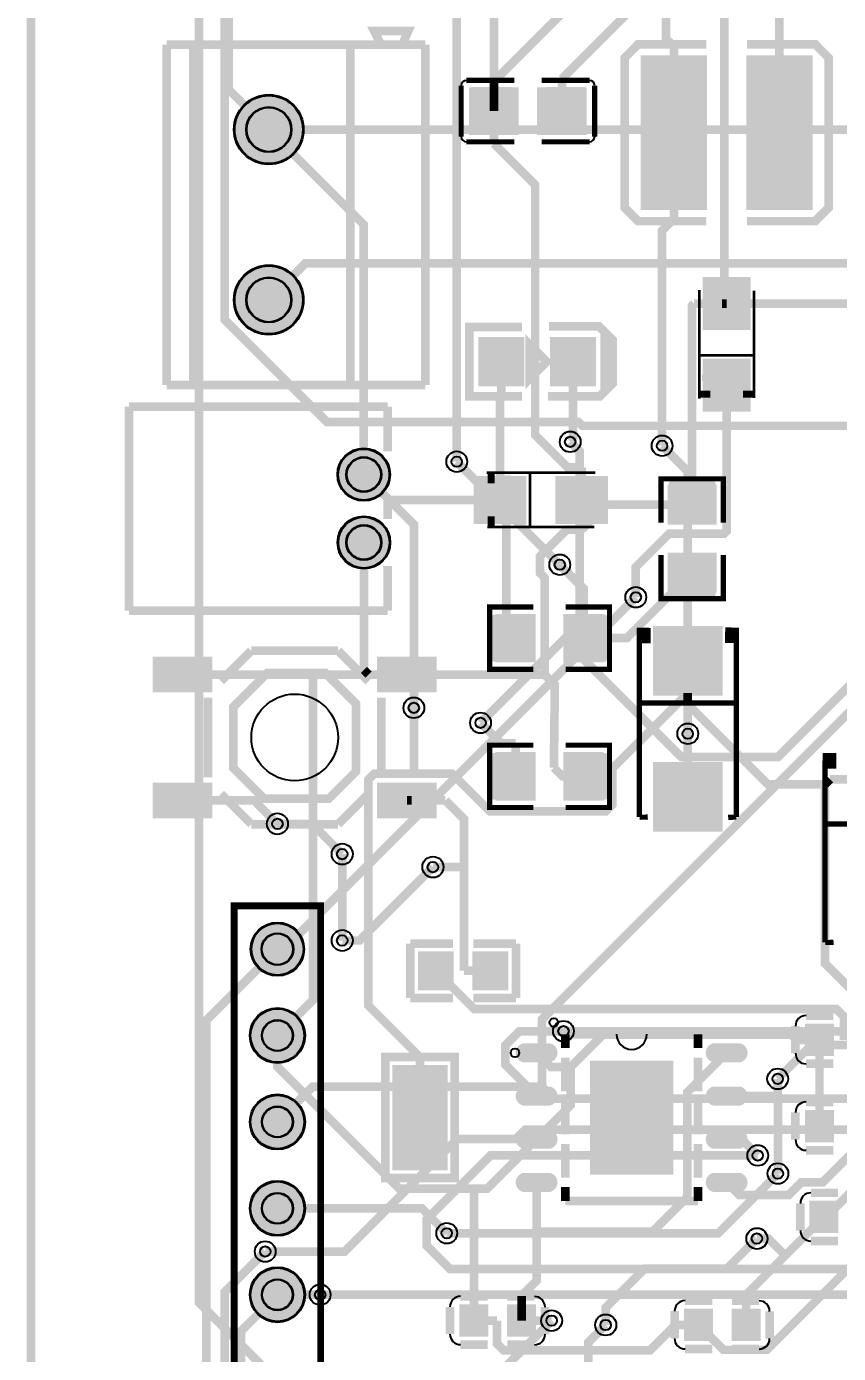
# Model space of a CAD drawing. Header units: millimetres. Extents: x -90 to -2, y -24 to 97.
# Drawn here: x -89.8 to -65.93, y 15.16 to 54.18 of the extents above; entities that cross this region are included whole.
import ezdxf

# ---------------------------------------------------------------- set-up
doc = ezdxf.new("R2010")
doc.units = ezdxf.units.MM
for name, color, linetype, true_color in [('BoardOutLine', 7, 'Continuous', 0xff00ff), ('BottomLayer', 7, 'Continuous', 0x0000ff), ('BottomSolderMaskLayer', 7, 'Continuous', 0xaa00ff), ('Document', 7, 'Continuous', 0xffffff), ('Hole', 7, 'Continuous', 0x222222), ('Multi-Layer', 7, 'Continuous', 0xc0c0c0), ('TopLayer', 7, 'Continuous', 0xff0000), ('TopPasteMaskLayer', 7, 'Continuous', 0x808080), ('TopSilkLayer', 7, 'Continuous', 0xffcc00), ('TopSolderMaskLayer', 7, 'Continuous', 0x800080)]:
    doc.layers.add(name, color=color, linetype=linetype, true_color=true_color)

msp = doc.modelspace()

# ---------------------------------------------------------------- hatches: boundary and pattern name
at = {"layer": 'BottomSolderMaskLayer'}
for points in [[(-83.703, 51.146, 1), (-81.652, 51.146, 1)], [(-83.703, 46.137, 1), (-81.652, 46.137, 1)], [(-80.659, 41.004, 1), (-79.109, 41.004, 1)], [(-80.658, 39.006, 1), (-79.107, 39.006, 1)], [(-83.211, 27.051, 1), (-81.636, 27.051, 1)], [(-83.236, 24.511, 1), (-81.61, 24.511, 1)], [(-83.236, 21.971, 1), (-81.61, 21.971, 1)], [(-83.236, 19.431, 1), (-81.61, 19.431, 1)], [(-83.236, 16.891, 1), (-81.61, 16.891, 1)]]:
    msp.add_hatch(color=256, dxfattribs=at).paths.add_polyline_path(points)
at = {"layer": 'Document'}
for points in [[(-69.346, 46.332), (-69.136, 46.332), (-69.136, 45.492), (-69.346, 45.492)], [(-69.346, 44.221), (-69.136, 44.221), (-69.136, 43.381), (-69.346, 43.381)], [(-69.939, 43.75), (-69.939, 43.954), (-68.542, 43.954), (-68.542, 43.75)], [(-70.028, 43.268), (-70.028, 43.471), (-69.698, 43.471), (-69.698, 43.268)], [(-68.402, 43.468), (-68.402, 43.265), (-68.733, 43.265), (-68.733, 43.468)], [(-76.24, 41.072), (-76.036, 41.072), (-76.036, 40.742), (-76.24, 40.742)], [(-75.757, 40.983), (-75.554, 40.983), (-75.554, 39.586), (-75.757, 39.586)], [(-75.286, 40.389), (-75.286, 40.179), (-76.126, 40.179), (-76.126, 40.389)], [(-73.176, 40.389), (-73.176, 40.179), (-74.016, 40.179), (-74.016, 40.389)], [(-76.04, 39.446), (-76.243, 39.446), (-76.243, 39.776), (-76.04, 39.776)], [(-70.459, 35.846), (-70.257, 35.846), (-70.257, 35.036), (-70.459, 35.036)], [(-70.459, 31.211), (-70.257, 31.211), (-70.257, 32.021), (-70.459, 32.021)], [(-71.033, 31.514), (-69.683, 31.514), (-69.683, 31.717), (-71.033, 31.717)]]:
    msp.add_hatch(color=256, dxfattribs=at).paths.add_polyline_path(points)
at = {"layer": 'Multi-Layer'}
for points in [[(-83.677, 51.146, 1), (-81.677, 51.146, 1)], [(-83.677, 46.137, 1), (-81.677, 46.137, 1)], [(-80.634, 41.004, 1), (-79.134, 41.004, 1)], [(-80.632, 39.006, 1), (-79.132, 39.006, 1)], [(-83.185, 27.051, 1), (-81.661, 27.051, 1)], [(-83.211, 24.511, 1), (-81.636, 24.511, 1)], [(-83.211, 21.971, 1), (-81.636, 21.971, 1)], [(-83.211, 19.431, 1), (-81.636, 19.431, 1)], [(-83.211, 16.891, 1), (-81.636, 16.891, 1)]]:
    msp.add_hatch(color=256, dxfattribs=at).paths.add_polyline_path(points)
at = {"layer": 'TopLayer'}
for points in [[(-69.815, 48.804), (-71.715, 48.804), (-71.715, 53.304), (-69.815, 53.304)], [(-66.715, 48.804), (-68.615, 48.804), (-68.615, 53.304), (-66.715, 53.304)], [(-75.352, 51.014), (-75.352, 52.364), (-76.762, 52.364), (-76.762, 51.014)], [(-74.762, 51.014), (-74.762, 52.364), (-73.352, 52.364), (-73.352, 51.014)], [(-69.895, 45.281), (-69.895, 46.781), (-68.536, 46.781), (-68.536, 45.281)], [(-76.487, 45.022), (-75.187, 45.022), (-75.187, 43.622), (-76.487, 43.622)], [(-74.387, 45.022), (-73.086, 45.022), (-73.086, 43.622), (-74.387, 43.622)], [(-69.895, 42.881), (-69.895, 44.381), (-68.536, 44.381), (-68.536, 42.881)], [(-76.626, 40.939), (-75.126, 40.939), (-75.126, 39.58), (-76.626, 39.58)], [(-74.226, 40.939), (-72.726, 40.939), (-72.726, 39.58), (-74.226, 39.58)], [(-70.92, 39.55), (-69.543, 39.55), (-69.543, 40.682), (-70.92, 40.682)], [(-70.92, 38.682), (-69.543, 38.682), (-69.543, 37.55), (-70.92, 37.55)], [(-74.856, 35.507), (-74.856, 36.884), (-75.988, 36.884), (-75.988, 35.507)], [(-73.988, 35.507), (-73.988, 36.884), (-72.856, 36.884), (-72.856, 35.507)], [(-71.358, 34.528), (-71.358, 36.528), (-69.358, 36.528), (-69.358, 34.528)], [(-84.365, 34.624), (-86.065, 34.624), (-86.065, 35.624), (-84.365, 35.624)], [(-77.765, 34.624), (-79.465, 34.624), (-79.465, 35.624), (-77.765, 35.624)], [(-74.856, 32.82), (-74.856, 31.443), (-75.988, 31.443), (-75.988, 32.82)], [(-73.988, 32.82), (-73.988, 31.443), (-72.856, 31.443), (-72.856, 32.82)], [(-71.358, 30.528), (-71.358, 32.528), (-69.358, 32.528), (-69.358, 30.528)], [(-84.365, 30.924), (-86.065, 30.924), (-86.065, 31.924), (-84.365, 31.924)], [(-77.765, 30.925), (-79.465, 30.925), (-79.465, 31.925), (-77.765, 31.925)], [(-77.262, 25.866), (-78.262, 25.866), (-78.262, 26.966), (-77.262, 26.966)], [(-75.662, 25.866), (-76.662, 25.866), (-76.662, 26.966), (-75.662, 26.966)], [(-66.886, 24.834), (-66.086, 24.834), (-66.086, 23.934), (-66.886, 23.934)], [(-75.184, 23.749, -0.785398), (-75.184, 24.257), (-74.422, 24.257, -0.785398), (-74.422, 23.749)], [(-69.596, 23.749, -0.785398), (-69.596, 24.257), (-68.834, 24.257, -0.785398), (-68.834, 23.749)], [(-79.032, 20.598), (-79.032, 23.598), (-77.432, 23.598), (-77.432, 20.598)], [(-73.209, 23.748), (-70.809, 23.748), (-70.809, 20.448), (-73.209, 20.448)], [(-75.184, 22.479, -0.785398), (-75.184, 22.987), (-74.422, 22.987, -0.785398), (-74.422, 22.479)], [(-69.596, 22.479, -0.785398), (-69.596, 22.987), (-68.834, 22.987, -0.785398), (-68.834, 22.479)], [(-66.886, 22.294), (-66.086, 22.294), (-66.086, 21.394), (-66.886, 21.394)], [(-75.184, 21.209, -0.785398), (-75.184, 21.717), (-74.422, 21.717, -0.785398), (-74.422, 21.209)], [(-69.596, 21.209, -0.785398), (-69.596, 21.717), (-68.834, 21.717, -0.785398), (-68.834, 21.209)], [(-75.184, 19.939, -0.785398), (-75.184, 20.447), (-74.422, 20.447, -0.785398), (-74.422, 19.939)], [(-69.596, 19.939, -0.785398), (-69.596, 20.447), (-68.834, 20.447, -0.785398), (-68.834, 19.939)], [(-65.959, 18.727), (-66.759, 18.727), (-66.759, 19.627), (-65.959, 19.627)], [(-77.046, 16.579), (-76.246, 16.579), (-76.246, 15.679), (-77.046, 15.679)], [(-75.646, 16.579), (-74.846, 16.579), (-74.846, 15.679), (-75.646, 15.679)], [(-70.442, 16.452), (-69.642, 16.452), (-69.642, 15.552), (-70.442, 15.552)], [(-69.042, 16.452), (-68.242, 16.452), (-68.242, 15.552), (-69.042, 15.552)]]:
    msp.add_hatch(color=256, dxfattribs=at).paths.add_polyline_path(points)
at = {"layer": 'TopPasteMaskLayer'}
for points in [[(-69.815, 48.804), (-71.715, 48.804), (-71.715, 53.304), (-69.815, 53.304)], [(-66.715, 48.804), (-68.615, 48.804), (-68.615, 53.304), (-66.715, 53.304)], [(-76.732, 51.069), (-76.732, 52.349), (-76.682, 52.399), (-75.532, 52.399), (-75.482, 52.349), (-75.477, 51.939), (-75.927, 51.939), (-75.927, 51.489), (-75.487, 51.489), (-75.482, 51.069), (-75.532, 51.019), (-76.682, 51.019)], [(-74.582, 51.069), (-74.582, 51.489), (-74.137, 51.489), (-74.137, 51.939), (-74.577, 51.939), (-74.582, 52.349), (-74.532, 52.399), (-73.382, 52.399), (-73.332, 52.349), (-73.332, 51.069), (-73.382, 51.019), (-74.532, 51.019)], [(-69.895, 45.281), (-69.895, 46.781), (-68.536, 46.781), (-68.536, 45.281)], [(-76.487, 45.022), (-75.187, 45.022), (-75.187, 43.622), (-76.487, 43.622)], [(-74.387, 45.022), (-73.086, 45.022), (-73.086, 43.622), (-74.387, 43.622)], [(-69.895, 42.881), (-69.895, 44.381), (-68.536, 44.381), (-68.536, 42.881)], [(-76.626, 40.939), (-75.126, 40.939), (-75.126, 39.58), (-76.626, 39.58)], [(-74.226, 40.939), (-72.726, 40.939), (-72.726, 39.58), (-74.226, 39.58)], [(-70.871, 40.816), (-69.591, 40.816), (-69.541, 40.766), (-69.541, 39.616), (-69.591, 39.566), (-70.001, 39.561), (-70.001, 40.011), (-70.451, 40.011), (-70.451, 39.571), (-70.871, 39.566), (-70.921, 39.616), (-70.921, 40.766)], [(-70.871, 38.666), (-70.451, 38.666), (-70.451, 38.221), (-70.001, 38.221), (-70.001, 38.661), (-69.591, 38.666), (-69.541, 38.616), (-69.541, 37.466), (-69.591, 37.416), (-70.871, 37.416), (-70.921, 37.466), (-70.921, 38.616)], [(-76.122, 35.555), (-76.122, 36.835), (-76.072, 36.885), (-74.922, 36.885), (-74.872, 36.835), (-74.867, 36.425), (-75.317, 36.425), (-75.317, 35.975), (-74.877, 35.975), (-74.872, 35.555), (-74.922, 35.505), (-76.072, 35.505)], [(-73.972, 35.555), (-73.972, 35.975), (-73.527, 35.975), (-73.527, 36.425), (-73.967, 36.425), (-73.972, 36.835), (-73.922, 36.885), (-72.772, 36.885), (-72.722, 36.835), (-72.722, 35.555), (-72.772, 35.505), (-73.922, 35.505)], [(-71.358, 34.528), (-71.358, 36.528), (-69.358, 36.528), (-69.358, 34.528)], [(-84.365, 34.624), (-86.065, 34.624), (-86.065, 35.624), (-84.365, 35.624)], [(-77.765, 34.624), (-79.465, 34.624), (-79.465, 35.624), (-77.765, 35.624)], [(-74.872, 32.771), (-74.872, 32.351), (-75.317, 32.351), (-75.317, 31.901), (-74.877, 31.901), (-74.872, 31.491), (-74.922, 31.441), (-76.072, 31.441), (-76.122, 31.491), (-76.122, 32.771), (-76.072, 32.821), (-74.922, 32.821)], [(-72.722, 32.771), (-72.722, 31.491), (-72.772, 31.441), (-73.922, 31.441), (-73.972, 31.491), (-73.977, 31.901), (-73.527, 31.901), (-73.527, 32.351), (-73.967, 32.351), (-73.972, 32.771), (-73.922, 32.821), (-72.772, 32.821)], [(-71.358, 30.528), (-71.358, 32.528), (-69.358, 32.528), (-69.358, 30.528)], [(-84.365, 30.924), (-86.065, 30.924), (-86.065, 31.924), (-84.365, 31.924)], [(-77.765, 30.925), (-79.465, 30.925), (-79.465, 31.925), (-77.765, 31.925)], [(-77.262, 25.866), (-78.262, 25.866), (-78.262, 26.966), (-77.262, 26.966)], [(-75.662, 25.866), (-76.662, 25.866), (-76.662, 26.966), (-75.662, 26.966)], [(-66.886, 24.834), (-66.086, 24.834), (-66.086, 23.934), (-66.886, 23.934)], [(-75.184, 23.749, -0.785398), (-75.184, 24.257), (-74.422, 24.257, -0.785398), (-74.422, 23.749)], [(-69.596, 23.749, -0.785398), (-69.596, 24.257), (-68.834, 24.257, -0.785398), (-68.834, 23.749)], [(-79.032, 20.598), (-79.032, 23.598), (-77.432, 23.598), (-77.432, 20.598)], [(-73.209, 23.748), (-70.809, 23.748), (-70.809, 20.448), (-73.209, 20.448)], [(-75.184, 22.479, -0.785398), (-75.184, 22.987), (-74.422, 22.987, -0.785398), (-74.422, 22.479)], [(-69.596, 22.479, -0.785398), (-69.596, 22.987), (-68.834, 22.987, -0.785398), (-68.834, 22.479)], [(-66.886, 22.294), (-66.086, 22.294), (-66.086, 21.394), (-66.886, 21.394)], [(-75.184, 21.209, -0.785398), (-75.184, 21.717), (-74.422, 21.717, -0.785398), (-74.422, 21.209)], [(-69.596, 21.209, -0.785398), (-69.596, 21.717), (-68.834, 21.717, -0.785398), (-68.834, 21.209)], [(-75.184, 19.939, -0.785398), (-75.184, 20.447), (-74.422, 20.447, -0.785398), (-74.422, 19.939)], [(-69.596, 19.939, -0.785398), (-69.596, 20.447), (-68.834, 20.447, -0.785398), (-68.834, 19.939)], [(-65.959, 18.727), (-66.759, 18.727), (-66.759, 19.627), (-65.959, 19.627)], [(-77.046, 16.579), (-76.246, 16.579), (-76.246, 15.679), (-77.046, 15.679)], [(-75.646, 16.579), (-74.846, 16.579), (-74.846, 15.679), (-75.646, 15.679)], [(-70.442, 16.452), (-69.642, 16.452), (-69.642, 15.552), (-70.442, 15.552)], [(-69.042, 16.452), (-68.242, 16.452), (-68.242, 15.552), (-69.042, 15.552)]]:
    msp.add_hatch(color=256, dxfattribs=at).paths.add_polyline_path(points)
at = {"layer": 'TopSilkLayer'}
for points in [[(-71.454, 36.04), (-71.861, 36.041), (-71.856, 36.501), (-71.454, 36.497)], [(-68.856, 36.048), (-69.262, 36.049), (-69.258, 36.509), (-68.856, 36.505)], [(-65.993, 32.357), (-66.4, 32.358), (-66.395, 32.818), (-65.993, 32.814)]]:
    msp.add_hatch(color=256, dxfattribs=at).paths.add_polyline_path(points)
at = {"layer": 'TopSolderMaskLayer'}
for points in [[(-69.79, 48.779), (-71.741, 48.779), (-71.741, 53.33), (-69.79, 53.33)], [(-66.69, 48.779), (-68.641, 48.779), (-68.641, 53.33), (-66.69, 53.33)], [(-75.327, 50.989), (-75.327, 52.39), (-76.788, 52.39), (-76.788, 50.989)], [(-74.788, 50.989), (-74.788, 52.39), (-73.327, 52.39), (-73.327, 50.989)], [(-83.703, 51.146, 1), (-81.652, 51.146, 1)], [(-83.703, 46.137, 1), (-81.652, 46.137, 1)], [(-69.918, 45.253), (-69.918, 46.809), (-68.513, 46.809), (-68.513, 45.253)], [(-76.513, 45.047), (-75.161, 45.047), (-75.161, 43.597), (-76.513, 43.597)], [(-74.412, 45.047), (-73.061, 45.047), (-73.061, 43.597), (-74.412, 43.597)], [(-69.918, 42.853), (-69.918, 44.409), (-68.513, 44.409), (-68.513, 42.853)], [(-80.659, 41.004, 1), (-79.109, 41.004, 1)], [(-76.652, 40.964), (-75.101, 40.964), (-75.101, 39.554), (-76.652, 39.554)], [(-74.252, 40.964), (-72.701, 40.964), (-72.701, 39.554), (-74.252, 39.554)], [(-70.951, 39.529), (-69.512, 39.529), (-69.512, 40.703), (-70.951, 40.703)], [(-80.658, 39.006, 1), (-79.107, 39.006, 1)], [(-70.951, 38.703), (-69.512, 38.703), (-69.512, 37.529), (-70.951, 37.529)], [(-74.831, 35.481), (-74.831, 36.909), (-76.014, 36.909), (-76.014, 35.481)], [(-74.014, 35.481), (-74.014, 36.909), (-72.83, 36.909), (-72.83, 35.481)], [(-71.384, 34.503), (-71.384, 36.554), (-69.333, 36.554), (-69.333, 34.503)], [(-84.34, 34.599), (-86.091, 34.599), (-86.091, 35.65), (-84.34, 35.65)], [(-77.74, 34.599), (-79.491, 34.599), (-79.491, 35.65), (-77.74, 35.65)], [(-74.831, 32.845), (-74.831, 31.417), (-76.014, 31.417), (-76.014, 32.845)], [(-74.014, 32.845), (-74.014, 31.417), (-72.83, 31.417), (-72.83, 32.845)], [(-71.384, 30.502), (-71.384, 32.553), (-69.333, 32.553), (-69.333, 30.502)], [(-84.34, 30.898), (-86.091, 30.898), (-86.091, 31.949), (-84.34, 31.949)], [(-77.74, 30.9), (-79.491, 30.9), (-79.491, 31.95), (-77.74, 31.95)], [(-83.211, 27.051, 1), (-81.636, 27.051, 1)], [(-77.237, 25.841), (-78.288, 25.841), (-78.288, 26.991), (-77.237, 26.991)], [(-75.637, 25.841), (-76.688, 25.841), (-76.688, 26.991), (-75.637, 26.991)], [(-83.236, 24.511, 1), (-81.61, 24.511, 1)], [(-66.912, 24.859), (-66.061, 24.859), (-66.061, 23.909), (-66.912, 23.909)], [(-75.199, 23.724, -0.785398), (-75.199, 24.282), (-74.407, 24.282, -0.785398), (-74.407, 23.724)], [(-69.611, 23.724, -0.785398), (-69.611, 24.282), (-68.819, 24.282, -0.785398), (-68.819, 23.724)], [(-79.046, 20.55), (-79.046, 23.646), (-77.419, 23.646), (-77.419, 20.55)], [(-73.234, 23.773), (-70.784, 23.773), (-70.784, 20.423), (-73.234, 20.423)], [(-83.236, 21.971, 1), (-81.61, 21.971, 1)], [(-75.199, 22.454, -0.785398), (-75.199, 23.012), (-74.407, 23.012, -0.785398), (-74.407, 22.454)], [(-69.611, 22.454, -0.785398), (-69.611, 23.012), (-68.819, 23.012, -0.785398), (-68.819, 22.454)], [(-66.912, 22.319), (-66.061, 22.319), (-66.061, 21.369), (-66.912, 21.369)], [(-75.199, 21.184, -0.785398), (-75.199, 21.742), (-74.407, 21.742, -0.785398), (-74.407, 21.184)], [(-69.611, 21.184, -0.785398), (-69.611, 21.742), (-68.819, 21.742, -0.785398), (-68.819, 21.184)], [(-75.199, 19.914, -0.785398), (-75.199, 20.472), (-74.407, 20.472, -0.785398), (-74.407, 19.914)], [(-69.611, 19.914, -0.785398), (-69.611, 20.472), (-68.819, 20.472, -0.785398), (-68.819, 19.914)], [(-83.236, 19.431, 1), (-81.61, 19.431, 1)], [(-65.934, 18.702), (-66.785, 18.702), (-66.785, 19.652), (-65.934, 19.652)], [(-83.236, 16.891, 1), (-81.61, 16.891, 1)], [(-77.072, 16.604), (-76.221, 16.604), (-76.221, 15.654), (-77.072, 15.654)], [(-75.672, 16.604), (-74.821, 16.604), (-74.821, 15.654), (-75.672, 15.654)], [(-70.468, 16.477), (-69.617, 16.477), (-69.617, 15.527), (-70.468, 15.527)], [(-69.068, 16.477), (-68.217, 16.477), (-68.217, 15.527), (-69.068, 15.527)]]:
    msp.add_hatch(color=256, dxfattribs=at).paths.add_polyline_path(points)

# ---------------------------------------------------------------- linework, layer by layer
at = {"layer": 'BoardOutLine', "const_width": 0.254}
msp.add_lwpolyline([(-89.662, -17.145), (-89.672, 63.101)], dxfattribs=at)
at = {"layer": 'BottomLayer', "const_width": 0.254}
for points in [[(-48.768, 86.043), (-49.038, 86.043), (-64.441, 70.64), (-64.441, 70.035), (-75.451, 59.025), (-82.338, 59.025), (-84.727, 56.636), (-84.727, 16.655), (-82.423, 14.351)], [(-55.127, 38.457), (-59.106, 42.436), (-73.457, 42.436), (-73.573, 42.552), (-80.966, 42.552), (-83.976, 45.561), (-83.976, 55.379), (-82.55, 56.805)], [(-82.677, 51.146), (-61.052, 51.146), (-58.801, 48.895)], [(-56.261, 48.895), (-57.94, 47.217), (-81.597, 47.217), (-82.677, 46.137)], [(-76.451, 33.704), (-73.535, 36.62), (-73.535, 41.685), (-73.816, 41.966)], [(-71.114, 41.85), (-70.358, 41.095), (-70.358, 33.384)], [(-74.121, 38.352), (-77.151, 41.382)], [(-79.884, 41.004), (-78.412, 39.532), (-78.412, 34.146)], [(-71.886, 37.396), (-73.567, 35.716)], [(-73.567, 35.716), (-82.231, 27.051), (-82.423, 27.051)], [(-24.003, 19.304), (-32.02, 19.304), (-32.293, 19.577), (-34.076, 19.577), (-34.169, 19.671), (-35.826, 19.671), (-40.942, 24.786), (-41.153, 24.786), (-41.229, 24.862), (-41.324, 24.862), (-42.873, 26.41), (-50.113, 26.41), (-59.341, 35.639), (-64.765, 35.639), (-67.702, 32.702), (-70.553, 32.702), (-73.567, 35.716)], [(-74.642, 23.009), (-74.642, 24.99), (-64.678, 34.954), (-64.481, 34.954)], [(-82.423, 30.734), (-81.407, 30.734), (-80.518, 29.845)], [(-80.518, 27.305), (-80.01, 27.305), (-77.851, 29.464)], [(-34.807, 17.288), (-42.158, 24.639), (-74.013, 24.639)], [(-54.328, 19.051), (-50.989, 22.39), (-50.989, 23.448), (-51.772, 24.231), (-66.722, 24.231), (-67.715, 23.238)], [(-82.423, 21.971), (-81.385, 23.009), (-74.642, 23.009)], [(-74.642, 23.009), (-74.285, 22.652), (-52.408, 22.652), (-52.051, 23.009)], [(-62.386, 21.748), (-75.128, 21.748), (-75.405, 21.472), (-77.137, 21.472), (-80.447, 18.161), (-82.782, 18.161)], [(-68.301, 20.985), (-76.159, 20.985), (-78.036, 19.107), (-78.036, 18.335), (-77.349, 17.647), (-63.434, 17.647)], [(-77.445, 18.698), (-69.463, 18.698), (-67.707, 20.454)], [(-63.45, 15.89), (-64.451, 16.891), (-81.167, 16.891)], [(-62.29, -2.235), (-59.315, 0.739), (-59.315, 6.049), (-59.751, 6.485), (-80.236, 6.485), (-81.753, 8.001), (-82.852, 8.001), (-83.523, 8.672), (-83.523, 9.735), (-82.717, 10.541), (-79.948, 10.541), (-74.36, 16.129)], [(-72.771, 16.002), (-73.279, 15.494), (-73.279, 9.652)]]:
    msp.add_lwpolyline(points, dxfattribs=at)
at = {"layer": 'BottomSolderMaskLayer'}
for centre, radius in [((-82.677, 51.146), 1.025), ((-82.677, 51.146), 0.667), ((-82.677, 46.137), 1.025), ((-82.677, 46.137), 0.667), ((-79.884, 41.004), 0.775), ((-79.884, 41.004), 0.517), ((-79.882, 39.006), 0.775), ((-79.882, 39.006), 0.517), ((-82.423, 27.051), 0.787), ((-82.423, 27.051), 0.472), ((-82.423, 24.511), 0.813), ((-82.423, 24.511), 0.459), ((-82.423, 21.971), 0.813), ((-82.423, 21.971), 0.459), ((-82.423, 19.431), 0.813), ((-82.423, 19.431), 0.459), ((-82.423, 16.891), 0.813), ((-82.423, 16.891), 0.459)]:
    msp.add_circle(centre, radius, dxfattribs=at)
at = {"layer": 'Document'}
msp.add_circle((-75.438, 24.003), 0.127, dxfattribs=at)
at = {"layer": 'Hole'}
for centre, radius in [((-73.816, 41.966), 0.153), ((-71.114, 41.85), 0.153), ((-77.151, 41.382), 0.153), ((-74.121, 38.352), 0.153), ((-71.886, 37.396), 0.153), ((-78.412, 34.146), 0.153), ((-76.451, 33.704), 0.153), ((-70.358, 33.384), 0.153), ((-82.423, 30.734), 0.155), ((-80.518, 29.845), 0.155), ((-77.851, 29.464), 0.155), ((-80.518, 27.305), 0.155), ((-74.013, 24.639), 0.153), ((-67.715, 23.238), 0.153), ((-68.301, 20.985), 0.153), ((-67.707, 20.454), 0.153), ((-77.445, 18.698), 0.153), ((-68.326, 18.542), 0.155), ((-82.782, 18.161), 0.153), ((-81.167, 16.891), 0.153), ((-74.36, 16.129), 0.153), ((-72.771, 16.002), 0.155)]:
    msp.add_circle(centre, radius, dxfattribs=at)
at = {"layer": 'Multi-Layer'}
for centre, radius in [((-82.677, 51.146), 1), ((-82.677, 51.146), 0.65), ((-82.677, 46.137), 1), ((-82.677, 46.137), 0.65), ((-73.816, 41.966), 0.305), ((-71.114, 41.85), 0.305), ((-79.884, 41.004), 0.75), ((-79.884, 41.004), 0.5), ((-77.151, 41.382), 0.305), ((-79.882, 39.006), 0.75), ((-79.882, 39.006), 0.5), ((-74.121, 38.352), 0.305), ((-71.886, 37.396), 0.305), ((-78.412, 34.146), 0.305), ((-76.451, 33.704), 0.305), ((-70.358, 33.384), 0.305), ((-82.423, 30.734), 0.31), ((-80.518, 29.845), 0.31), ((-77.851, 29.464), 0.31), ((-82.423, 27.051), 0.762), ((-82.423, 27.051), 0.457), ((-80.518, 27.305), 0.31), ((-82.423, 24.511), 0.787), ((-82.423, 24.511), 0.445), ((-74.013, 24.639), 0.305), ((-67.715, 23.238), 0.305), ((-82.423, 21.971), 0.787), ((-82.423, 21.971), 0.445), ((-68.301, 20.985), 0.305), ((-67.707, 20.454), 0.305), ((-82.423, 19.431), 0.787), ((-82.423, 19.431), 0.445), ((-77.445, 18.698), 0.305), ((-68.326, 18.542), 0.31), ((-82.782, 18.161), 0.305), ((-82.423, 16.891), 0.787), ((-82.423, 16.891), 0.445), ((-81.167, 16.891), 0.305), ((-74.36, 16.129), 0.305), ((-72.771, 16.002), 0.31)]:
    msp.add_circle(centre, radius, dxfattribs=at)
at = {"layer": 'TopLayer', "const_width": 0.254}
for points in [[(-83.566, 66.548), (-83.859, 66.255), (-83.859, 52.328), (-82.677, 51.146)], [(-76.057, 52.643), (-76.057, 61.579), (-81.026, 66.548)], [(-67.665, 51.054), (-67.665, 61.465)], [(-77.151, 58.44), (-77.151, 41.382)], [(-70.765, 53.583), (-70.995, 53.813), (-70.995, 56.945), (-71.508, 57.459), (-73.096, 57.459), (-74.168, 56.387), (-74.168, 56.029)], [(-76.057, 52.643), (-75.976, 52.643), (-72.898, 55.722), (-72.898, 56.029)], [(-71.628, 56.029), (-71.628, 55.072), (-74.057, 52.643)], [(-69.286, 46.031), (-69.286, 54.957), (-70.358, 56.029)], [(-70.765, 51.054), (-70.765, 53.583)], [(-76.057, 52.166), (-76.057, 52.643)], [(-74.057, 51.689), (-74.057, 52.643)], [(-76.057, 52.166), (-76.057, 51.689)], [(-76.057, 51.689), (-76.057, 50.735)], [(-82.677, 51.146), (-79.884, 48.352), (-79.884, 41.004)], [(-70.765, 49.79), (-70.765, 51.054)], [(-76.057, 50.735), (-74.845, 49.523), (-74.845, 42.167), (-73.896, 41.218), (-73.476, 41.218)], [(-70.765, 49.79), (-70.765, 48.525)], [(-71.114, 41.85), (-71.114, 48.177), (-70.765, 48.525)], [(-70.174, 46.031), (-70.231, 45.974), (-70.231, 40.116)], [(-69.352, 46.031), (-70.174, 46.031)], [(-69.352, 46.031), (-69.286, 46.031)], [(-69.215, 46.031), (-69.286, 46.031)], [(-69.215, 46.031), (-68.257, 46.031)], [(-65.163, 46.031), (-68.257, 46.031)], [(-75.837, 44.322), (-75.837, 43.343)], [(-73.816, 41.966), (-73.736, 42.045), (-73.736, 44.322)], [(-71.886, 37.396), (-71.886, 38.287), (-70.904, 39.269), (-69.289, 39.269), (-69.215, 39.343), (-69.215, 43.631)], [(-75.837, 43.343), (-75.876, 43.304), (-75.876, 40.259)], [(-79.884, 41.004), (-79.139, 40.259), (-76.905, 40.259)], [(-73.476, 40.259), (-73.476, 41.218)], [(-76.906, 40.259), (-75.692, 40.259), (-75.692, 36.772), (-75.422, 36.195)], [(-75.876, 40.259), (-76.905, 40.259)], [(-73.476, 40.259), (-73.476, 39.387)], [(-73.476, 39.387), (-72.747, 40.116), (-70.231, 40.116)], [(-73.476, 39.387), (-73.914, 39.387), (-74.706, 38.595), (-74.706, 38.11), (-74.57, 37.973), (-74.57, 35.125)], [(-79.882, 39.006), (-79.882, 35.263)], [(-74.121, 38.352), (-73.422, 37.654), (-73.422, 36.195)], [(-70.231, 38.116), (-71.077, 37.271), (-72.152, 36.195), (-73.422, 36.195)], [(-75.422, 36.195), (-75.422, 36.195)], [(-70.358, 35.528), (-70.358, 34.578)], [(-85.215, 35.125), (-84.086, 35.125)], [(-84.086, 35.125), (-81.381, 35.125)], [(-82.423, 24.511), (-81.381, 25.554), (-81.381, 35.125)], [(-81.381, 35.125), (-80.021, 35.125), (-79.882, 35.263)], [(-79.882, 35.263), (-79.744, 35.125)], [(-79.18, 35.125), (-79.744, 35.125)], [(-79.18, 35.125), (-78.615, 35.125)], [(-78.615, 35.125), (-74.57, 35.125)], [(-74.57, 35.125), (-74.267, 34.822), (-74.295, 32.385)], [(-78.412, 32.206), (-77.282, 32.206), (-76.174, 31.099), (-72.771, 31.099), (-72.575, 31.295), (-72.575, 32.362), (-70.358, 34.578)], [(-70.358, 34.578), (-70.358, 34.249)], [(-70.358, 34.249), (-68.009, 31.9), (-66.321, 31.9)], [(-78.412, 32.206), (-78.412, 34.146)], [(-75.422, 33.099), (-75.846, 33.099), (-76.451, 33.704)], [(-75.422, 32.131), (-75.422, 33.099)], [(-70.358, 32.807), (-70.358, 33.384)], [(-70.358, 31.528), (-70.358, 32.807)], [(-73.421, 32.131), (-74.041, 32.131), (-74.168, 32.258), (-74.295, 32.385), (-74.295, 32.385)], [(-78.412, 32.206), (-79.581, 32.206), (-79.746, 32.041), (-79.746, 25.391), (-78.232, 23.877)], [(-66.321, 31.9), (-66.176, 32.045)], [(-64.407, 21.844), (-64.217, 22.034), (-64.217, 24.853), (-64.479, 25.115), (-64.803, 25.115), (-66.321, 26.633), (-66.321, 31.9)], [(-64.897, 32.045), (-66.176, 32.045)], [(-85.215, 31.424), (-83.113, 31.424), (-82.423, 30.734)], [(-78.615, 31.425), (-78.543, 31.425)], [(-78.477, 31.425), (-78.543, 31.425)], [(-78.477, 31.425), (-77.486, 31.425)], [(-76.941, 26.416), (-76.941, 30.88), (-77.486, 31.425)], [(-80.518, 29.845), (-80.518, 27.305)], [(-77.851, 29.464), (-76.941, 29.464)], [(-82.423, 27.051), (-84.515, 24.959), (-84.515, 4.74), (-82.716, 2.941), (-82.337, 2.941)], [(-65.765, 24.384), (-65.765, 25.063), (-65.996, 25.294), (-76.64, 25.294), (-77.762, 26.416)], [(-76.162, 26.416), (-76.941, 26.416)], [(-76.646, 20.012), (-78.843, 20.012), (-82.423, 23.592), (-82.423, 24.511)], [(-74.803, 22.733), (-75.719, 23.649), (-75.719, 24.225), (-75.305, 24.639), (-74.013, 24.639)], [(-73.806, 23.582), (-72.848, 24.54), (-67.321, 24.54), (-67.165, 24.384)], [(-66.486, 24.384), (-67.165, 24.384)], [(-66.486, 21.844), (-66.486, 24.384)], [(-78.232, 22.098), (-78.232, 23.877)], [(-69.215, 24.003), (-70.367, 22.851), (-70.367, 19.768), (-71.387, 18.747), (-74.803, 18.747)], [(-74.803, 24.003), (-74.382, 23.582), (-73.806, 23.582)], [(-73.806, 23.582), (-73.806, 22.46), (-74.803, 21.463)], [(-67.715, 22.733), (-67.715, 23.238)], [(-69.215, 22.733), (-67.715, 22.733)], [(-67.707, 20.454), (-67.707, 22.726), (-67.715, 22.733)], [(-69.215, 20.193), (-68.845, 19.823), (-67.39, 19.823), (-67.02, 20.193), (-66.398, 20.193), (-64.747, 21.844)], [(-65.086, 21.844), (-65.151, 21.779), (-65.151, 20.32), (-66.294, 19.177), (-66.359, 19.177)], [(-74.803, 21.463), (-76.255, 20.012), (-76.646, 20.012)], [(-69.215, 21.463), (-68.779, 21.463), (-68.301, 20.985)], [(-74.803, 20.193), (-74.803, 18.747)], [(-76.646, 20.012), (-76.646, 16.129)], [(-77.445, 18.698), (-78.178, 19.431), (-82.423, 19.431)], [(-66.359, 19.177), (-68.642, 16.894), (-68.642, 16.002)], [(-74.803, 18.747), (-74.803, 17.301), (-75.246, 16.858)], [(-68.326, 18.542), (-69.215, 17.653), (-71.628, 17.653), (-72.771, 16.51), (-72.771, 16.002)], [(-64.959, 18.448), (-64.959, 18.342), (-68.031, 15.271), (-69.311, 15.271), (-70.042, 16.002)], [(-67.491, 18.046), (-67.987, 18.542), (-68.326, 18.542)], [(-82.782, 18.161), (-83.978, 16.966), (-83.978, 6.72), (-82.719, 5.461), (-82.18, 5.461), (-81.262, 4.543), (-81.262, -16.401), (-78.105, -19.558)], [(-76.901, -3.577), (-80.074, -0.404), (-80.074, 5.902), (-82.173, 8.001), (-82.832, 8.001), (-83.496, 8.665), (-83.496, 15.818), (-82.423, 16.891)], [(-81.167, 16.891), (-82.423, 16.891)], [(-75.246, 16.494), (-75.246, 16.858)], [(-75.246, 16.494), (-75.246, 16.129)], [(-76.646, 16.129), (-75.967, 16.129)], [(-75.967, 16.129), (-75.967, 15.45), (-75.771, 15.254), (-71.469, 15.254), (-70.721, 16.002)], [(-74.36, 16.129), (-75.246, 16.129)], [(-70.042, 16.002), (-70.721, 16.002)]]:
    msp.add_lwpolyline(points, dxfattribs=at)
at = {"layer": 'TopSilkLayer'}
for points, const_width in [([(-78.751, 53.646), (-78.577, 54.041), (-79.577, 54.041), (-79.38, 53.646)], 0.254), ([(-78.077, 53.641), (-85.677, 53.641)], 0.254), ([(-85.677, 53.641), (-85.677, 43.641)], 0.254), ([(-84.895, 53.641), (-84.895, 43.641)], 0.254), ([(-80.276, 53.641), (-80.276, 43.641)], 0.254), ([(-78.077, 53.641), (-78.077, 43.641)], 0.254), ([(-69.815, 48.453), (-71.816, 48.453), (-72.215, 48.854), (-72.215, 53.254), (-71.816, 53.655), (-69.815, 53.655)], 0.254), ([(-68.616, 53.655), (-66.614, 53.655), (-66.215, 53.254), (-66.215, 48.854), (-66.614, 48.453), (-68.616, 48.453)], 0.254), ([(-76.868, 52.593), (-75.458, 52.593)], 0.152), ([(-73.246, 52.593), (-74.656, 52.593)], 0.152), ([(-77.021, 50.938), (-77.021, 52.44)], 0.152), ([(-73.094, 50.938), (-73.094, 52.44)], 0.152), ([(-75.458, 50.785), (-76.868, 50.785)], 0.152), ([(-74.656, 50.785), (-73.246, 50.785)], 0.152), ([(-70.015, 43.231), (-70.015, 46.431)], 0.08), ([(-68.415, 43.256), (-68.415, 46.406)], 0.08), ([(-75.23, 45.339), (-76.779, 45.339), (-76.779, 43.307), (-75.23, 43.307)], 0.254), ([(-74.442, 45.364), (-72.969, 45.364), (-72.563, 44.958), (-72.563, 43.688), (-72.944, 43.307), (-74.468, 43.307)], 0.254), ([(-72.804, 45.123), (-72.804, 43.523)], 0.254), ([(-68.415, 44.508), (-70.015, 44.511)], 0.08), ([(-78.077, 43.641), (-85.677, 43.641)], 0.254), ([(-86.785, 37.004), (-86.785, 43.004)], 0.254), ([(-86.784, 43.004), (-79.184, 43.004)], 0.254), ([(-79.184, 43.004), (-79.184, 41.69)], 0.254), ([(-76.276, 41.059), (-73.076, 41.059)], 0.08), ([(-75, 39.459), (-74.996, 41.059)], 0.08), ([(-71.148, 39.592), (-71.148, 40.877), (-69.314, 40.877), (-69.314, 39.592)], 0.152), ([(-79.184, 40.318), (-79.184, 39.694)], 0.254), ([(-76.251, 39.459), (-73.101, 39.459)], 0.08), ([(-71.148, 38.64), (-71.148, 37.355), (-69.314, 37.355), (-69.314, 38.64)], 0.152), ([(-79.184, 38.318), (-79.184, 37.004)], 0.254), ([(-86.785, 37.004), (-79.183, 37.004)], 0.254), ([(-74.898, 35.278), (-76.183, 35.278), (-76.183, 37.112), (-74.898, 37.112)], 0.152), ([(-73.946, 35.278), (-72.661, 35.278), (-72.661, 37.112), (-73.946, 37.112)], 0.152), ([(-84.085, 34.929), (-83.19, 35.824)], 0.254), ([(-80.64, 35.824), (-83.19, 35.824)], 0.254), ([(-79.745, 34.929), (-80.64, 35.824)], 0.254), ([(-71.784, 36.124), (-71.784, 30.932)], 0.152), ([(-68.932, 36.124), (-68.932, 30.932)], 0.152), ([(-84.465, 32.106), (-84.465, 34.442)], 0.254), ([(-79.365, 32.106), (-79.365, 34.442)], 0.254), ([(-68.961, 34.29), (-71.814, 34.29)], 0.152), ([(-74.898, 33.048), (-76.183, 33.048), (-76.183, 31.214), (-74.898, 31.214)], 0.152), ([(-73.946, 33.048), (-72.661, 33.048), (-72.661, 31.214), (-73.946, 31.214)], 0.152), ([(-66.323, 32.441), (-66.323, 27.249)], 0.152), ([(-83.19, 30.724), (-84.085, 31.619)], 0.254), ([(-80.64, 30.724), (-79.745, 31.619)], 0.254), ([(-80.64, 30.724), (-83.19, 30.724)], 0.254), ([(-71.534, 30.935), (-71.773, 30.928)], 0.152), ([(-68.932, 30.932), (-69.171, 30.925)], 0.152), ([(-63.471, 30.729), (-66.323, 30.729)], 0.152), ([(-83.693, -10.414), (-83.693, -12.319), (-81.153, -12.319), (-81.153, 28.321), (-83.693, 28.321), (-83.693, 25.781)], 0.203), ([(-77.263, 27.211), (-78.513, 27.211)], 0.254), ([(-78.513, 25.611), (-78.513, 27.211)], 0.254), ([(-76.662, 27.216), (-75.412, 27.216)], 0.254), ([(-75.412, 25.616), (-75.412, 27.216)], 0.254), ([(-66.073, 27.252), (-66.312, 27.245)], 0.152), ([(-83.693, 25.781), (-83.693, -10.414)], 0.203), ([(-77.263, 25.611), (-78.513, 25.611)], 0.254), ([(-76.662, 25.616), (-75.412, 25.616)], 0.254), ([(-66.082, 25.099), (-66.882, 25.099)], 0.254), ([(-73.959, 24.548), (-73.959, 24.142)], 0.254), ([(-72.454, 24.548), (-73.959, 24.548)], 0.254), ([(-71.565, 24.548), (-70.059, 24.548), (-70.059, 24.548)], 0.254), ([(-70.059, 24.548), (-70.059, 24.142)], 0.254), ([(-67.192, 24.79), (-67.192, 23.99)], 0.254), ([(-73.959, 23.864), (-73.959, 22.872)], 0.254), ([(-70.059, 23.864), (-70.059, 22.872)], 0.254), ([(-66.082, 23.68), (-66.882, 23.68)], 0.254), ([(-73.959, 22.594), (-73.959, 21.602)], 0.254), ([(-70.059, 22.594), (-70.059, 21.602)], 0.254), ([(-66.082, 22.559), (-66.882, 22.559)], 0.254), ([(-67.192, 22.25), (-67.192, 21.45)], 0.254), ([(-73.959, 21.324), (-73.959, 20.332)], 0.254), ([(-70.059, 21.324), (-70.059, 20.332)], 0.254), ([(-66.082, 21.14), (-66.882, 21.14)], 0.254), ([(-73.959, 20.054), (-73.959, 19.648)], 0.254), ([(-70.059, 20.054), (-70.059, 19.648), (-70.059, 19.648)], 0.254), ([(-65.939, 19.887), (-66.739, 19.887)], 0.254), ([(-73.959, 19.648), (-70.059, 19.648)], 0.254), ([(-67.049, 18.777), (-67.049, 19.577)], 0.254), ([(-65.939, 18.467), (-66.739, 18.467)], 0.254), ([(-76.242, 16.844), (-77.042, 16.844)], 0.254), ([(-75.666, 16.839), (-74.866, 16.839)], 0.254), ([(-69.638, 16.717), (-70.438, 16.717)], 0.254), ([(-69.062, 16.712), (-68.262, 16.712)], 0.254), ([(-77.352, 16.535), (-77.352, 15.735)], 0.254), ([(-74.556, 16.529), (-74.556, 15.729)], 0.254), ([(-70.748, 16.408), (-70.748, 15.608)], 0.254), ([(-67.952, 16.402), (-67.952, 15.602)], 0.254), ([(-76.242, 15.425), (-77.042, 15.425)], 0.254), ([(-75.666, 15.419), (-74.866, 15.419)], 0.254), ([(-69.638, 15.298), (-70.438, 15.298)], 0.254), ([(-69.062, 15.292), (-68.262, 15.292)], 0.254)]:
    msp.add_lwpolyline(points, dxfattribs=dict(at, const_width=const_width))
at = {"layer": 'TopSilkLayer', "const_width": 0.254}
for points in [[(-75.004, 44.823), (-75.004, 43.823), (-75.004, 43.823), (-74.503, 44.323), (-74.503, 44.323), (-75.004, 44.823)], [(-80.914, 31.473), (-82.814, 31.473), (-83.716, 32.375), (-83.716, 34.173), (-82.715, 35.174), (-81.016, 35.174), (-80.114, 34.272), (-80.114, 32.273), (-80.914, 31.473)], [(-79.248, 20.32), (-79.248, 23.876), (-77.216, 23.876), (-77.216, 20.32), (-79.248, 20.32)]]:
    msp.add_lwpolyline(points, close=True, dxfattribs=at)
at = {"layer": 'TopSilkLayer'}
for centre, radius in [((-81.915, 33.274), 1.275), ((-74.295, 24.892), 0.127)]:
    msp.add_circle(centre, radius, dxfattribs=at)
for centre, radius, start, end in [((-76.868, 52.44), 0.152, 90, 180), ((-73.246, 52.44), 0.152, 0, 90), ((-76.868, 50.938), 0.152, 180, 270), ((-73.246, 50.938), 0.152, 270, 360), ((-66.882, 24.79), 0.31, 90, 180), ((-72.009, 24.548), 0.445, 180, 0), ((-66.882, 23.99), 0.31, 179.9953, 270), ((-66.882, 22.25), 0.31, 90, 180), ((-66.882, 21.45), 0.31, 179.9953, 270), ((-66.739, 19.577), 0.31, 90, 180), ((-66.739, 18.777), 0.31, 179.9953, 270), ((-77.042, 16.535), 0.31, 90, 180), ((-74.866, 16.529), 0.31, 359.9953, 90), ((-70.438, 16.408), 0.31, 90, 180), ((-68.262, 16.402), 0.31, 359.9953, 90), ((-77.042, 15.735), 0.31, 179.9953, 270), ((-74.866, 15.729), 0.31, 270, 0), ((-70.438, 15.608), 0.31, 179.9953, 270), ((-68.262, 15.602), 0.31, 270, 0)]:
    msp.add_arc(centre, radius, start, end, dxfattribs=at)
at = {"layer": 'TopSolderMaskLayer'}
for centre, radius in [((-82.677, 51.146), 1.025), ((-82.677, 51.146), 0.667), ((-82.677, 46.137), 1.025), ((-82.677, 46.137), 0.667), ((-79.884, 41.004), 0.775), ((-79.884, 41.004), 0.517), ((-79.882, 39.006), 0.775), ((-79.882, 39.006), 0.517), ((-82.423, 27.051), 0.787), ((-82.423, 27.051), 0.472), ((-82.423, 24.511), 0.813), ((-82.423, 24.511), 0.459), ((-82.423, 21.971), 0.813), ((-82.423, 21.971), 0.459), ((-82.423, 19.431), 0.813), ((-82.423, 19.431), 0.459), ((-82.423, 16.891), 0.813), ((-82.423, 16.891), 0.459)]:
    msp.add_circle(centre, radius, dxfattribs=at)

doc.saveas('drawing.dxf')
